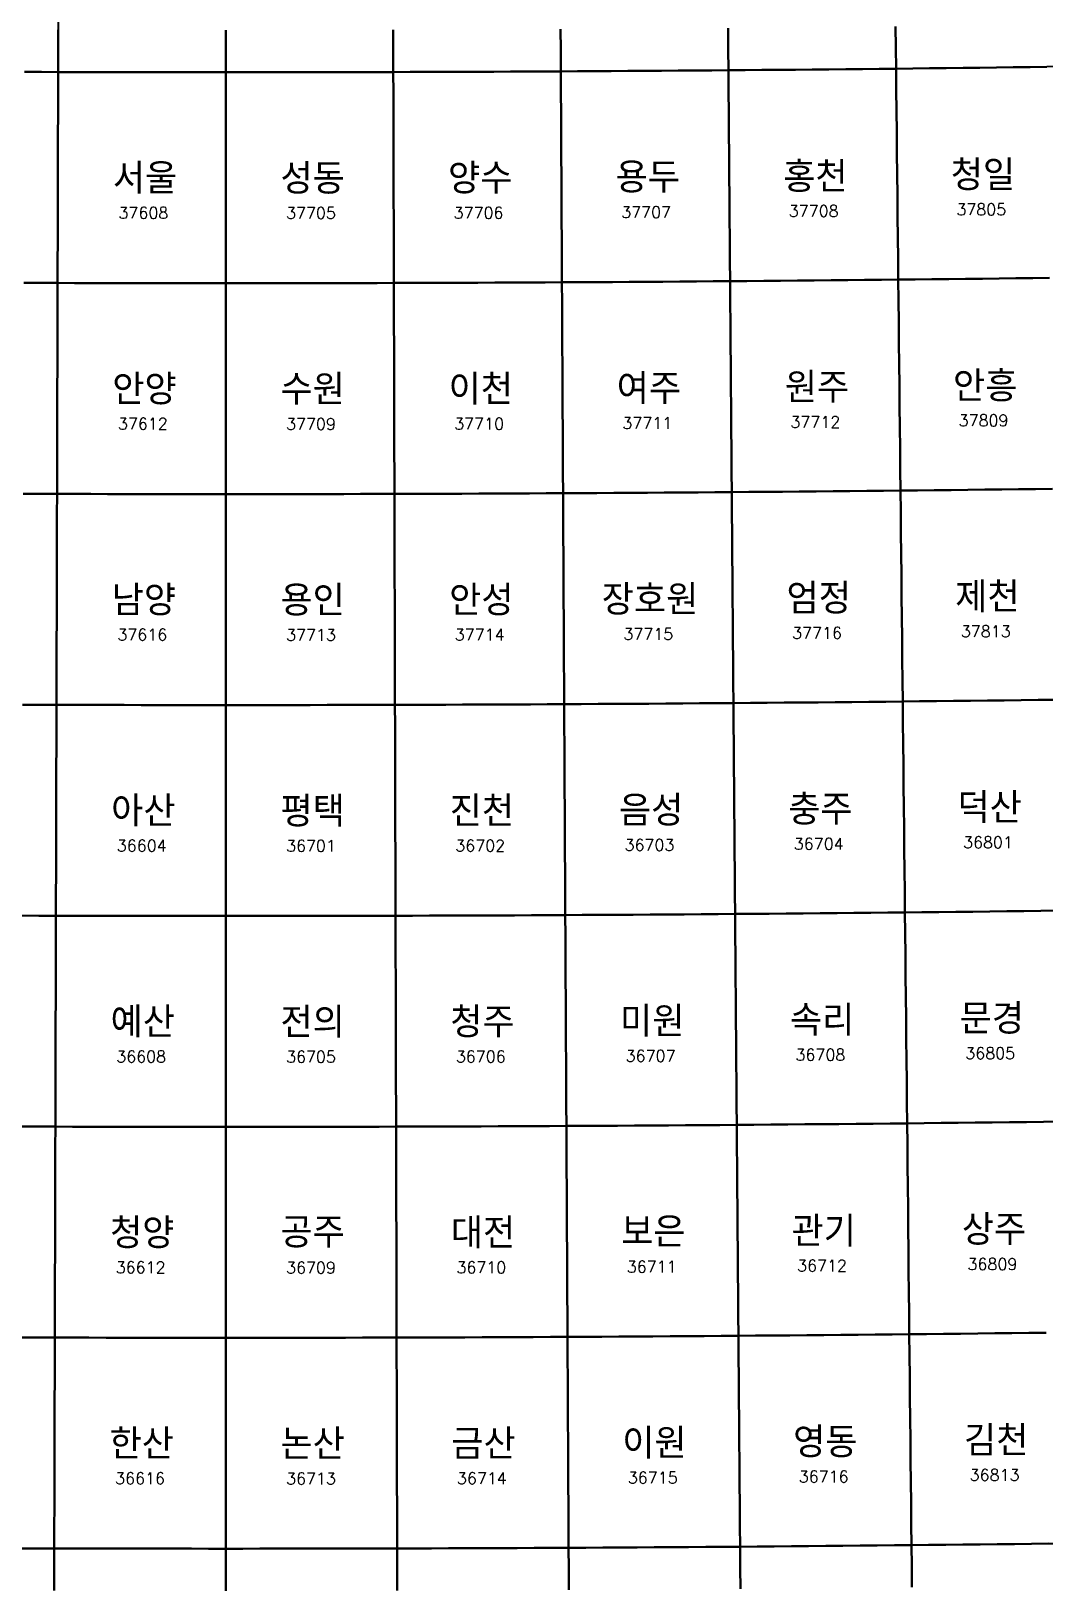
# Model space of a CAD drawing. Extents: x 14422 to 448761, y 61889 to 684321.
# Drawn here: x 174405 to 307583, y 373663 to 577676 of the extents above; entities that cross this region are included whole.
import ezdxf
from ezdxf.enums import TextEntityAlignment as Align

# ---------------------------------------------------------------- set-up
doc = ezdxf.new("R2010")
doc.units = 0
doc.header["$MEASUREMENT"] = 0
for name, color, linetype in [('G50', 7, 'CONTINUOUS'), ('N50000', 7, 'CONTINUOUS'), ('T50000', 250, 'CONTINUOUS')]:
    doc.layers.add(name, color=color, linetype=linetype)
doc.styles.add('GHS', font='romans.shx', dxfattribs={"bigfont": 'GHS.SHX'})

msp = doc.modelspace()

# ---------------------------------------------------------------- linework, layer by layer
at = {"layer": 'G50', "linetype": 'Continuous'}
for points in [[(173650.23, 600042.47), (175846.05, 600035.69), (178041.87, 600029.49), (178034.42, 597254.58), (178026.97, 594479.68), (178019.52, 591704.79), (178012.08, 588929.91), (178004.65, 586155.05), (177997.22, 583380.2), (177989.79, 580605.35), (177982.37, 577830.52), (177974.95, 575055.71), (177967.53, 572280.9), (175764.28, 572287.08), (173561.03, 572293.85)], [(200000, 577801.08), (200000, 575026.27), (200000, 572251.47), (197796.76, 572251.77), (195593.51, 572252.65), (193390.26, 572254.12), (191187.02, 572256.18), (188983.77, 572258.83), (186780.53, 572262.07), (184577.28, 572265.89), (182374.03, 572270.31), (180170.78, 572275.31), (177967.53, 572280.9), (177974.95, 575055.71), (177982.37, 577830.52)], [(222017.63, 577830.52), (222025.05, 575055.71), (222032.47, 572280.9), (219829.22, 572275.31), (217625.97, 572270.31), (215422.72, 572265.89), (213219.47, 572262.07), (211016.23, 572258.83), (208812.98, 572256.18), (206609.74, 572254.12), (204406.49, 572252.65), (202203.24, 572251.77), (200000, 572251.47), (200000, 575026.27), (200000, 577801.08)], [(244035.37, 577918.85), (244050.21, 575144.01), (244065.04, 572369.18), (241861.77, 572357.71), (239658.51, 572346.82), (237455.25, 572336.52), (235251.99, 572326.81), (233048.73, 572317.68), (230845.48, 572309.15), (228642.22, 572301.2), (226438.97, 572293.85), (224235.72, 572287.08), (222032.47, 572280.9), (222025.05, 575055.71), (222017.63, 577830.52)], [(266053.32, 578066.06), (266075.58, 575291.19), (266097.82, 572516.33), (263894.53, 572498.97), (261691.24, 572482.19), (259487.96, 572466.01), (257284.68, 572450.41), (255081.4, 572435.4), (252878.12, 572420.98), (250674.85, 572407.15), (248471.58, 572393.9), (246268.31, 572381.25), (244065.04, 572369.18), (244050.21, 575144.01), (244035.37, 577918.85)], [(288071.59, 578272.17), (288101.26, 575497.25), (288130.93, 572722.35), (285927.6, 572699.1), (283724.28, 572676.43), (281520.96, 572654.36), (279317.64, 572632.88), (277114.33, 572611.98), (274911.02, 572591.67), (272707.72, 572571.95), (270504.42, 572552.82), (268301.12, 572534.28), (266097.82, 572516.33), (266075.58, 575291.19), (266053.32, 578066.06)], [(310090.28, 578537.19), (310127.37, 575762.21), (310164.46, 572987.26), (307961.07, 572958.1), (305757.7, 572929.54), (303554.34, 572901.58), (301350.98, 572874.2), (299147.63, 572847.42), (296944.28, 572821.24), (294740.93, 572795.65), (292537.59, 572770.62), (290334.26, 572746.18), (288130.92, 572722.34), (288101.27, 575497.25), (288071.58, 578272.16)], [(308323.33, 545209.12), (306112.56, 545180.64), (303901.8, 545152.75), (301691.04, 545125.43), (299480.3, 545098.72), (297269.55, 545072.59), (295058.81, 545047.04), (292848.07, 545022.06), (290637.34, 544997.7), (288426.62, 544973.91), (288397.13, 547748.69), (288367.62, 550523.5), (288338.08, 553298.31), (288308.55, 556073.16), (288278.99, 558848), (288249.4, 561622.84), (288219.81, 564397.69), (288190.2, 567172.56), (288160.57, 569947.44), (288130.92, 572722.34), (290334.26, 572746.18), (292537.59, 572770.62), (294740.93, 572795.65), (296944.28, 572821.24), (299147.63, 572847.42), (301350.98, 572874.2), (303554.34, 572901.58), (305757.7, 572929.54), (307961.07, 572958.1)], [(308683.52, 517461.27), (306465.39, 517432.84), (304247.28, 517405.03), (302029.16, 517377.78), (299811.07, 517351.13), (297592.96, 517325.04), (295374.88, 517299.55), (293156.78, 517274.65), (290938.7, 517250.34), (288720.62, 517226.63), (288691.3, 520001.31), (288661.95, 522776), (288632.59, 525550.69), (288603.23, 528325.41), (288573.83, 531100.13), (288544.42, 533874.87), (288514.99, 536649.59), (288485.56, 539424.38), (288456.09, 542199.13), (288426.62, 544973.91), (290637.34, 544997.7), (292848.07, 545022.06), (295058.81, 545047.04), (297269.55, 545072.59), (299480.3, 545098.72), (301691.04, 545125.43), (303901.8, 545152.75), (306112.56, 545180.64), (308323.33, 545209.12)], [(173384.15, 516800.13), (175602.14, 516793.39), (177820.13, 516787.24), (177812.8, 514012.68), (177805.48, 511238.13), (177798.16, 508463.6), (177790.85, 505689.07), (177783.54, 502914.56), (177776.24, 500140.06), (177768.94, 497365.57), (177761.64, 494591.09), (177754.35, 491816.63), (177747.06, 489042.17), (175521.76, 489048.31), (173296.46, 489055.03)], [(309041.61, 489714.54), (306816.18, 489686.19), (304590.75, 489658.44), (302365.34, 489631.24), (300139.91, 489604.65), (297914.51, 489578.64), (295689.11, 489553.23), (293463.71, 489528.38), (291238.32, 489504.13), (289012.93, 489480.47), (288983.77, 492255.03), (288954.61, 495029.59), (288925.41, 497804.19), (288896.21, 500578.78), (288866.98, 503353.41), (288837.75, 506128.03), (288808.49, 508902.66), (288779.22, 511677.31), (288749.93, 514451.94), (288720.62, 517226.63), (290938.7, 517250.34), (293156.78, 517274.65), (295374.88, 517299.55), (297592.96, 517325.04), (299811.07, 517351.13), (302029.16, 517377.78), (304247.28, 517405.03), (306465.39, 517432.84), (308683.52, 517461.27)], [(309397.63, 461968.9), (307164.93, 461940.64), (304932.24, 461912.94), (302699.55, 461885.84), (300466.87, 461859.33), (298234.19, 461833.38), (296001.52, 461808.03), (293768.86, 461783.24), (291536.19, 461759.04), (289303.54, 461735.44), (289274.56, 464509.91), (289245.56, 467284.38), (289216.54, 470058.84), (289187.5, 472833.31), (289158.44, 475607.81), (289129.37, 478382.31), (289100.29, 481156.84), (289071.19, 483931.38), (289042.06, 486705.91), (289012.93, 489480.47), (291238.32, 489504.13), (293463.71, 489528.38), (295689.11, 489553.23), (297914.51, 489578.64), (300139.91, 489604.65), (302365.34, 489631.24), (304590.75, 489658.44), (306816.18, 489686.19), (309041.61, 489714.54)], [(173296.46, 489055.03), (175521.76, 489048.31), (177747.06, 489042.17), (177739.78, 486267.73), (177732.5, 483493.3), (177725.23, 480718.88), (177717.95, 477944.47), (177710.69, 475170.08), (177703.43, 472395.69), (177696.17, 469621.32), (177688.91, 466846.96), (177681.67, 464072.61), (177674.42, 461298.27), (175441.86, 461304.39), (173209.29, 461311.1)], [(173209.29, 461311.1), (175441.86, 461304.39), (177674.42, 461298.27), (177667.18, 458523.95), (177659.94, 455749.63), (177652.71, 452975.33), (177645.48, 450201.04), (177638.26, 447426.76), (177631.04, 444652.49), (177623.82, 441878.24), (177616.61, 439103.99), (177609.41, 436329.76), (177602.2, 433555.54), (175362.42, 433561.64), (173122.63, 433568.33)], [(309751.57, 434224.42), (307511.64, 434196.22), (305271.73, 434168.58), (303031.81, 434141.57), (300791.9, 434115.12), (298552, 434089.24), (296312.1, 434063.94), (294072.2, 434039.24), (291832.32, 434015.11), (289592.45, 433991.56), (289563.63, 436765.91), (289534.8, 439540.25), (289505.95, 442314.59), (289477.08, 445088.97), (289448.21, 447863.38), (289419.3, 450637.75), (289390.39, 453412.16), (289361.45, 456186.59), (289332.5, 458961), (289303.54, 461735.44), (291536.19, 461759.04), (293768.86, 461783.24), (296001.52, 461808.03), (298234.19, 461833.38), (300466.87, 461859.33), (302699.55, 461885.84), (304932.24, 461912.94), (307164.93, 461940.64), (309397.63, 461968.9)], [(173122.63, 433568.33), (175362.42, 433561.64), (177602.2, 433555.54), (177595.01, 430781.33), (177587.81, 428007.13), (177580.62, 425232.95), (177573.44, 422458.77), (177566.26, 419684.61), (177559.08, 416910.46), (177551.91, 414136.32), (177544.74, 411362.19), (177537.57, 408588.07), (177530.42, 405813.97), (175283.45, 405820.06), (173036.49, 405826.72)], [(307856.29, 406452.9), (305609.18, 406425.36), (303362.1, 406398.41), (301115.01, 406372.02), (298867.92, 406346.2), (296620.84, 406321), (294373.76, 406296.36), (292126.7, 406272.29), (289879.63, 406248.81), (289851, 409023.03), (289822.33, 411797.25), (289793.66, 414571.5), (289764.96, 417345.78), (289736.26, 420120.03), (289707.52, 422894.31), (289678.78, 425668.62), (289650.01, 428442.91), (289621.24, 431217.22), (289592.45, 433991.56), (291832.32, 434015.11), (294072.2, 434039.24), (296312.1, 434063.94), (298552, 434089.24), (300791.9, 434115.12), (303031.81, 434141.57), (305271.73, 434168.58), (307511.64, 434196.22), (309751.57, 434224.42)], [(308198.89, 378710.7), (305944.65, 378683.23), (303690.42, 378656.35), (301436.19, 378630.03), (299181.96, 378604.3), (296927.74, 378579.14), (294673.53, 378554.57), (292419.31, 378530.6), (290165.11, 378507.16), (290136.65, 381281.28), (290108.16, 384055.41), (290079.66, 386829.53), (290051.13, 389603.69), (290022.59, 392377.84), (289994.04, 395152), (289965.46, 397926.19), (289936.87, 400700.38), (289908.27, 403474.59), (289879.63, 406248.81), (292126.7, 406272.29), (294373.76, 406296.36), (296620.84, 406321), (298867.92, 406346.2), (301115.01, 406372.02), (303362.1, 406398.41), (305609.18, 406425.36), (307856.29, 406452.9)], [(173036.49, 405826.72), (175283.45, 405820.06), (177530.42, 405813.97), (177523.26, 403039.87), (177516.11, 400265.79), (177508.96, 397491.72), (177501.82, 394717.66), (177494.68, 391943.62), (177487.55, 389169.58), (177480.42, 386395.56), (177473.29, 383621.55), (177466.17, 380847.55), (177459.06, 378073.56), (175204.96, 378079.63), (172950.86, 378086.28)], [(154889.54, 372612.28), (154903.75, 375386.27), (154917.98, 378160.27), (157172.1, 378149), (159426.21, 378138.31), (161680.32, 378128.19), (163934.43, 378118.65), (166188.54, 378109.69), (168442.65, 378101.31), (170696.75, 378093.5), (172950.86, 378086.28), (175204.96, 378079.63), (177459.06, 378073.56), (177451.94, 375299.58), (177444.84, 372525.61)], [(177444.84, 372525.61), (177451.94, 375299.58), (177459.06, 378073.56), (179713.15, 378068.06), (181967.25, 378063.15), (184221.35, 378058.81), (186475.44, 378055.06), (188729.54, 378051.88), (190983.63, 378049.28), (193237.72, 378047.25), (195491.82, 378045.81), (197745.91, 378044.94), (200000, 378044.65), (200000, 375270.68), (200000, 372496.72)], [(200000, 372496.72), (200000, 375270.68), (200000, 378044.65), (202254.09, 378044.94), (204508.18, 378045.81), (206762.28, 378047.25), (209016.37, 378049.28), (211270.46, 378051.88), (213524.56, 378055.06), (215778.65, 378058.81), (218032.75, 378063.15), (220286.85, 378068.06), (222540.94, 378073.56), (222548.06, 375299.58), (222555.16, 372525.61)], [(222555.16, 372525.61), (222548.06, 375299.58), (222540.94, 378073.56), (224795.04, 378079.63), (227049.14, 378086.28), (229303.25, 378093.5), (231557.35, 378101.31), (233811.46, 378109.69), (236065.57, 378118.65), (238319.68, 378128.19), (240573.79, 378138.31), (242827.9, 378149), (245082.02, 378160.27), (245096.25, 375386.27), (245110.46, 372612.28)], [(245110.46, 372612.28), (245096.25, 375386.27), (245082.02, 378160.27), (247336.14, 378172.13), (249590.27, 378184.56), (251844.39, 378197.56), (254098.52, 378211.15), (256352.65, 378225.31), (258606.79, 378240.06), (260860.93, 378255.38), (263115.07, 378271.28), (265369.22, 378287.75), (267623.37, 378304.81), (267644.71, 375530.77), (267666.03, 372756.73)], [(267666.03, 372756.73), (267644.71, 375530.77), (267623.37, 378304.81), (269877.52, 378322.44), (272131.68, 378340.66), (274385.84, 378359.45), (276640.01, 378378.81), (278894.18, 378398.76), (281148.36, 378419.29), (283402.54, 378440.39), (285656.73, 378462.07), (287910.92, 378484.33), (290165.12, 378507.17), (290193.57, 375733.07), (290222, 372958.98)], [(290222.01, 372958.97), (290193.57, 375733.06), (290165.11, 378507.16), (292419.31, 378530.6), (294673.53, 378554.57), (296927.74, 378579.14), (299181.96, 378604.3), (301436.19, 378630.03), (303690.42, 378656.35), (305944.65, 378683.23), (308198.89, 378710.7), (310453.14, 378738.74), (312707.39, 378767.37), (312742.97, 375993.21), (312778.52, 373219.01)]]:
    msp.add_lwpolyline(points, dxfattribs=at)
at = {"layer": 'G50', "color": 5, "linetype": 'Continuous'}
for points in [[(173561.03, 572293.85), (175764.28, 572287.08), (177967.53, 572280.9), (177960.12, 569506.1), (177952.72, 566731.32), (177945.32, 563956.55), (177937.92, 561181.79), (177930.52, 558407.04), (177923.14, 555632.31), (177915.75, 552857.58), (177908.37, 550082.87), (177900.99, 547308.17), (177893.62, 544533.48), (175682.98, 544539.65), (173472.34, 544546.4)], [(173472.34, 544546.4), (175682.98, 544539.65), (177893.62, 544533.48), (177886.25, 541758.81), (177878.89, 538984.14), (177871.53, 536209.49), (177864.17, 533434.85), (177856.82, 530660.22), (177849.48, 527885.6), (177842.13, 525110.99), (177834.79, 522336.4), (177827.46, 519561.81), (177820.13, 516787.24), (175602.14, 516793.39), (173384.15, 516800.13)]]:
    msp.add_lwpolyline(points, dxfattribs=at)
for points in [[(177967.53, 572280.9), (180170.78, 572275.31), (182374.03, 572270.31), (184577.28, 572265.89), (186780.53, 572262.07), (188983.77, 572258.83), (191187.02, 572256.18), (193390.26, 572254.12), (195593.51, 572252.65), (197796.76, 572251.77), (200000, 572251.47), (200000, 569476.68), (200000, 566701.91), (200000, 563927.14), (200000, 561152.39), (200000, 558377.65), (200000, 555602.92), (200000, 552828.2), (200000, 550053.5), (200000, 547278.81), (200000, 544504.12), (197789.36, 544504.42), (195578.73, 544505.3), (193368.09, 544506.77), (191157.45, 544508.82), (188946.82, 544511.46), (186736.18, 544514.69), (184525.54, 544518.51), (182314.9, 544522.91), (180104.26, 544527.9), (177893.62, 544533.48), (177900.99, 547308.17), (177908.37, 550082.87), (177915.75, 552857.58), (177923.14, 555632.31), (177930.52, 558407.04), (177937.92, 561181.79), (177945.32, 563956.55), (177952.72, 566731.32), (177960.12, 569506.1)], [(200000, 572251.47), (202203.24, 572251.77), (204406.49, 572252.65), (206609.74, 572254.12), (208812.98, 572256.18), (211016.23, 572258.83), (213219.47, 572262.07), (215422.72, 572265.89), (217625.97, 572270.31), (219829.22, 572275.31), (222032.47, 572280.9), (222039.88, 569506.1), (222047.28, 566731.32), (222054.68, 563956.55), (222062.08, 561181.79), (222069.48, 558407.04), (222076.86, 555632.31), (222084.25, 552857.58), (222091.63, 550082.87), (222099.01, 547308.17), (222106.38, 544533.48), (219895.74, 544527.9), (217685.1, 544522.91), (215474.46, 544518.51), (213263.82, 544514.69), (211053.18, 544511.46), (208842.55, 544508.82), (206631.91, 544506.77), (204421.27, 544505.3), (202210.64, 544504.42), (200000, 544504.12), (200000, 547278.81), (200000, 550053.5), (200000, 552828.2), (200000, 555602.92), (200000, 558377.65), (200000, 561152.39), (200000, 563927.14), (200000, 566701.91), (200000, 569476.68)], [(177893.62, 544533.48), (180104.26, 544527.9), (182314.9, 544522.91), (184525.54, 544518.51), (186736.18, 544514.69), (188946.82, 544511.46), (191157.45, 544508.82), (193368.09, 544506.77), (195578.73, 544505.3), (197789.36, 544504.42), (200000, 544504.12), (200000, 541729.45), (200000, 538954.8), (200000, 536180.15), (200000, 533405.51), (200000, 530630.89), (200000, 527856.28), (200000, 525081.68), (200000, 522307.09), (200000, 519532.52), (200000, 516757.95), (197782.01, 516758.25), (195564.03, 516759.12), (193346.04, 516760.59), (191128.06, 516762.64), (188910.07, 516765.27), (186692.09, 516768.5), (184474.1, 516772.3), (182256.11, 516776.7), (180038.12, 516781.68), (177820.13, 516787.24), (177827.46, 519561.81), (177834.79, 522336.4), (177842.13, 525110.99), (177849.48, 527885.6), (177856.82, 530660.22), (177864.17, 533434.85), (177871.53, 536209.49), (177878.89, 538984.14), (177886.25, 541758.81)], [(200000, 544504.12), (202210.64, 544504.42), (204421.27, 544505.3), (206631.91, 544506.77), (208842.55, 544508.82), (211053.18, 544511.46), (213263.82, 544514.69), (215474.46, 544518.51), (217685.1, 544522.91), (219895.74, 544527.9), (222106.38, 544533.48), (222113.75, 541758.81), (222121.11, 538984.14), (222128.47, 536209.49), (222135.83, 533434.85), (222143.18, 530660.22), (222150.52, 527885.6), (222157.87, 525110.99), (222165.21, 522336.4), (222172.54, 519561.81), (222179.87, 516787.24), (219961.88, 516781.68), (217743.89, 516776.7), (215525.9, 516772.3), (213307.91, 516768.5), (211089.93, 516765.27), (208871.94, 516762.64), (206653.96, 516760.59), (204435.97, 516759.12), (202217.99, 516758.25), (200000, 516757.95), (200000, 519532.52), (200000, 522307.09), (200000, 525081.68), (200000, 527856.28), (200000, 530630.89), (200000, 533405.51), (200000, 536180.15), (200000, 538954.8), (200000, 541729.45)]]:
    msp.add_lwpolyline(points, close=True, dxfattribs=at)
at = {"layer": 'G50', "linetype": 'Continuous'}
for points in [[(222032.47, 572280.9), (224235.72, 572287.08), (226438.97, 572293.85), (228642.22, 572301.2), (230845.48, 572309.15), (233048.73, 572317.68), (235251.99, 572326.81), (237455.25, 572336.52), (239658.51, 572346.82), (241861.77, 572357.71), (244065.04, 572369.18), (244079.86, 569594.37), (244094.67, 566819.57), (244109.48, 564044.78), (244124.27, 561270), (244139.06, 558495.23), (244153.84, 555720.47), (244168.61, 552945.73), (244183.37, 550170.99), (244198.12, 547396.27), (244212.87, 544621.56), (242002.21, 544610.11), (239791.56, 544599.25), (237580.9, 544588.97), (235370.25, 544579.29), (233159.6, 544570.18), (230948.96, 544561.67), (228738.31, 544553.74), (226527.66, 544546.4), (224317.02, 544539.65), (222106.38, 544533.48), (222099.01, 547308.17), (222091.63, 550082.87), (222084.25, 552857.58), (222076.86, 555632.31), (222069.48, 558407.04), (222062.08, 561181.79), (222054.68, 563956.55), (222047.28, 566731.32), (222039.88, 569506.1)], [(244065.04, 572369.18), (246268.31, 572381.25), (248471.58, 572393.9), (250674.85, 572407.15), (252878.12, 572420.98), (255081.4, 572435.4), (257284.68, 572450.41), (259487.96, 572466.01), (261691.24, 572482.19), (263894.53, 572498.97), (266097.82, 572516.33), (266120.06, 569741.48), (266142.28, 566966.65), (266164.48, 564191.82), (266186.68, 561417.01), (266208.86, 558642.21), (266231.03, 555867.42), (266253.18, 553092.64), (266275.33, 550317.87), (266297.46, 547543.12), (266319.58, 544768.37), (264108.89, 544751.05), (261898.21, 544734.31), (259687.54, 544718.16), (257476.86, 544702.6), (255266.19, 544687.63), (253055.52, 544673.24), (250844.85, 544659.44), (248634.19, 544646.23), (246423.53, 544633.6), (244212.87, 544621.56), (244198.12, 547396.27), (244183.37, 550170.99), (244168.61, 552945.73), (244153.84, 555720.47), (244139.06, 558495.23), (244124.27, 561270), (244109.48, 564044.78), (244094.67, 566819.57), (244079.86, 569594.37)], [(266097.82, 572516.33), (268301.12, 572534.28), (270504.42, 572552.82), (272707.72, 572571.95), (274911.02, 572591.67), (277114.33, 572611.98), (279317.64, 572632.88), (281520.96, 572654.36), (283724.28, 572676.43), (285927.6, 572699.1), (288130.93, 572722.35), (288160.57, 569947.45), (288190.2, 567172.57), (288219.81, 564397.7), (288249.41, 561622.84), (288278.98, 558847.99), (288308.54, 556073.15), (288338.09, 553298.32), (288367.61, 550523.51), (288397.12, 547748.7), (288426.62, 544973.91), (286215.9, 544950.71), (284005.18, 544928.1), (281794.46, 544906.08), (279583.76, 544884.65), (277373.05, 544863.8), (275162.35, 544843.54), (272951.65, 544823.87), (270740.96, 544804.78), (268530.27, 544786.28), (266319.58, 544768.37), (266297.46, 547543.12), (266275.33, 550317.87), (266253.18, 553092.64), (266231.03, 555867.42), (266208.86, 558642.21), (266186.68, 561417.01), (266164.48, 564191.82), (266142.28, 566966.65), (266120.06, 569741.48)], [(244212.87, 544621.56), (246423.53, 544633.6), (248634.19, 544646.23), (250844.85, 544659.44), (253055.52, 544673.24), (255266.19, 544687.63), (257476.86, 544702.6), (259687.54, 544718.16), (261898.21, 544734.31), (264108.89, 544751.05), (266319.58, 544768.37), (266341.68, 541993.64), (266363.78, 539218.92), (266385.86, 536444.21), (266407.93, 533669.51), (266429.98, 530894.83), (266452.02, 528120.15), (266474.05, 525345.49), (266496.07, 522570.84), (266518.08, 519796.2), (266540.07, 517021.57), (264322.03, 517004.29), (262104, 516987.59), (259885.97, 516971.48), (257667.95, 516955.96), (255449.93, 516941.02), (253231.91, 516926.66), (251013.89, 516912.9), (248795.88, 516899.72), (246577.86, 516887.12), (244359.85, 516875.11), (244345.19, 519649.71), (244330.53, 522424.31), (244315.85, 525198.93), (244301.16, 527973.55), (244286.47, 530748.19), (244271.76, 533522.84), (244257.05, 536297.51), (244242.33, 539072.18), (244227.61, 541846.87)], [(266319.58, 544768.37), (268530.27, 544786.28), (270740.96, 544804.78), (272951.65, 544823.87), (275162.35, 544843.54), (277373.05, 544863.8), (279583.76, 544884.65), (281794.46, 544906.08), (284005.18, 544928.1), (286215.9, 544950.71), (288426.62, 544973.91), (288456.09, 542199.13), (288485.55, 539424.36), (288515, 536649.6), (288544.42, 533874.86), (288573.83, 531100.12), (288603.22, 528325.4), (288632.6, 525550.69), (288661.96, 522775.99), (288691.3, 520001.3), (288720.62, 517226.62), (286502.55, 517203.48), (284284.48, 517180.92), (282066.41, 517158.95), (279848.35, 517137.57), (277630.29, 517116.77), (275412.24, 517096.56), (273194.19, 517076.93), (270976.15, 517057.89), (268758.1, 517039.44), (266540.07, 517021.57), (266518.08, 519796.2), (266496.07, 522570.84), (266474.05, 525345.49), (266452.02, 528120.15), (266429.98, 530894.83), (266407.93, 533669.51), (266385.86, 536444.21), (266363.78, 539218.92), (266341.68, 541993.64)], [(222106.38, 544533.48), (224317.02, 544539.65), (226527.66, 544546.4), (228738.31, 544553.74), (230948.96, 544561.67), (233159.6, 544570.18), (235370.25, 544579.29), (237580.9, 544588.97), (239791.56, 544599.25), (242002.21, 544610.11), (244212.87, 544621.56), (244227.61, 541846.87), (244242.33, 539072.18), (244257.05, 536297.51), (244271.76, 533522.84), (244286.47, 530748.19), (244301.16, 527973.55), (244315.85, 525198.93), (244330.53, 522424.31), (244345.19, 519649.71), (244359.85, 516875.11), (242141.85, 516863.69), (239923.84, 516852.85), (237705.84, 516842.6), (235487.84, 516832.93), (233269.84, 516823.85), (231051.84, 516815.36), (228833.85, 516807.45), (226615.85, 516800.13), (224397.86, 516793.39), (222179.87, 516787.24), (222172.54, 519561.81), (222165.21, 522336.4), (222157.87, 525110.99), (222150.52, 527885.6), (222143.18, 530660.22), (222135.83, 533434.85), (222128.47, 536209.49), (222121.11, 538984.14), (222113.75, 541758.81)], [(177820.13, 516787.24), (180038.12, 516781.68), (182256.11, 516776.7), (184474.1, 516772.3), (186692.09, 516768.5), (188910.07, 516765.27), (191128.06, 516762.64), (193346.04, 516760.59), (195564.03, 516759.12), (197782.01, 516758.25), (200000, 516757.95), (200000, 513983.4), (200000, 511208.86), (200000, 508434.33), (200000, 505659.81), (200000, 502885.31), (200000, 500110.81), (200000, 497336.33), (200000, 494561.86), (200000, 491787.4), (200000, 489012.96), (197774.71, 489013.25), (195549.42, 489014.12), (193324.12, 489015.59), (191098.83, 489017.63), (188873.54, 489020.26), (186648.24, 489023.47), (184422.95, 489027.27), (182197.66, 489031.65), (179972.36, 489036.62), (177747.06, 489042.17), (177754.35, 491816.63), (177761.64, 494591.09), (177768.94, 497365.57), (177776.24, 500140.06), (177783.54, 502914.56), (177790.85, 505689.07), (177798.16, 508463.6), (177805.48, 511238.13), (177812.8, 514012.68)], [(200000, 516757.95), (202217.99, 516758.25), (204435.97, 516759.12), (206653.96, 516760.59), (208871.94, 516762.64), (211089.93, 516765.27), (213307.91, 516768.5), (215525.9, 516772.3), (217743.89, 516776.7), (219961.88, 516781.68), (222179.87, 516787.24), (222187.2, 514012.68), (222194.52, 511238.13), (222201.84, 508463.6), (222209.15, 505689.07), (222216.46, 502914.56), (222223.76, 500140.06), (222231.06, 497365.57), (222238.36, 494591.09), (222245.65, 491816.63), (222252.94, 489042.17), (220027.64, 489036.62), (217802.34, 489031.65), (215577.05, 489027.27), (213351.76, 489023.47), (211126.46, 489020.26), (208901.17, 489017.63), (206675.88, 489015.59), (204450.58, 489014.12), (202225.29, 489013.25), (200000, 489012.96), (200000, 491787.4), (200000, 494561.86), (200000, 497336.33), (200000, 500110.81), (200000, 502885.31), (200000, 505659.81), (200000, 508434.33), (200000, 511208.86), (200000, 513983.4)], [(222179.87, 516787.24), (224397.86, 516793.39), (226615.85, 516800.13), (228833.85, 516807.45), (231051.84, 516815.36), (233269.84, 516823.85), (235487.84, 516832.93), (237705.84, 516842.6), (239923.84, 516852.85), (242141.85, 516863.69), (244359.85, 516875.11), (244374.51, 514100.53), (244389.15, 511325.96), (244403.79, 508551.4), (244418.41, 505776.86), (244433.03, 503002.32), (244447.64, 500227.8), (244462.24, 497453.29), (244476.83, 494678.79), (244491.42, 491904.3), (244505.99, 489129.83), (242280.68, 489118.43), (240055.37, 489107.62), (237830.06, 489097.39), (235604.75, 489087.75), (233379.44, 489078.69), (231154.14, 489070.22), (228928.84, 489062.33), (226703.54, 489055.03), (224478.24, 489048.31), (222252.94, 489042.17), (222245.65, 491816.63), (222238.36, 494591.09), (222231.06, 497365.57), (222223.76, 500140.06), (222216.46, 502914.56), (222209.15, 505689.07), (222201.84, 508463.6), (222194.52, 511238.13), (222187.2, 514012.68)], [(244359.85, 516875.11), (246577.86, 516887.12), (248795.88, 516899.72), (251013.89, 516912.9), (253231.91, 516926.66), (255449.93, 516941.02), (257667.95, 516955.96), (259885.97, 516971.48), (262104, 516987.59), (264322.03, 517004.29), (266540.07, 517021.57), (266562.05, 514246.95), (266584.01, 511472.35), (266605.97, 508697.75), (266627.91, 505923.17), (266649.83, 503148.6), (266671.75, 500374.04), (266693.65, 497599.49), (266715.54, 494824.96), (266737.42, 492050.43), (266759.28, 489275.92), (264533.94, 489258.68), (262308.6, 489242.03), (260083.27, 489225.96), (257857.93, 489210.47), (255632.6, 489195.57), (253407.27, 489181.25), (251181.95, 489167.52), (248956.63, 489154.37), (246731.31, 489141.81), (244505.99, 489129.83), (244491.42, 491904.3), (244476.83, 494678.79), (244462.24, 497453.29), (244447.64, 500227.8), (244433.03, 503002.32), (244418.41, 505776.86), (244403.79, 508551.4), (244389.15, 511325.96), (244374.51, 514100.53)], [(266540.07, 517021.57), (268758.1, 517039.44), (270976.15, 517057.89), (273194.19, 517076.93), (275412.24, 517096.56), (277630.29, 517116.77), (279848.35, 517137.57), (282066.41, 517158.95), (284284.48, 517180.92), (286502.55, 517203.48), (288720.62, 517226.62), (288749.93, 514451.95), (288779.22, 511677.3), (288808.49, 508902.65), (288837.75, 506128.02), (288866.99, 503353.4), (288896.21, 500578.79), (288925.42, 497804.19), (288954.6, 495029.6), (288983.78, 492255.03), (289012.93, 489480.46), (286787.55, 489457.38), (284562.17, 489434.88), (282336.79, 489412.96), (280111.42, 489391.63), (277886.06, 489370.89), (275660.69, 489350.72), (273435.34, 489331.15), (271209.98, 489312.15), (268984.63, 489293.74), (266759.28, 489275.92), (266737.42, 492050.43), (266715.54, 494824.96), (266693.65, 497599.49), (266671.75, 500374.04), (266649.83, 503148.6), (266627.91, 505923.17), (266605.97, 508697.75), (266584.01, 511472.35), (266562.05, 514246.95)], [(177747.06, 489042.17), (179972.36, 489036.62), (182197.66, 489031.65), (184422.95, 489027.27), (186648.24, 489023.47), (188873.54, 489020.26), (191098.83, 489017.63), (193324.12, 489015.59), (195549.42, 489014.12), (197774.71, 489013.25), (200000, 489012.96), (200000, 486238.52), (200000, 483464.1), (200000, 480689.69), (200000, 477915.29), (200000, 475140.9), (200000, 472366.52), (200000, 469592.16), (200000, 466817.8), (200000, 464043.46), (200000, 461269.13), (197767.44, 461269.42), (195534.89, 461270.3), (193302.33, 461271.75), (191069.77, 461273.79), (188837.22, 461276.42), (186604.66, 461279.62), (184372.1, 461283.41), (182139.54, 461287.78), (179906.98, 461292.74), (177674.42, 461298.27), (177681.67, 464072.61), (177688.91, 466846.96), (177696.17, 469621.32), (177703.43, 472395.69), (177710.69, 475170.08), (177717.95, 477944.47), (177725.23, 480718.88), (177732.5, 483493.3), (177739.78, 486267.73)], [(200000, 489012.96), (202225.29, 489013.25), (204450.58, 489014.12), (206675.88, 489015.59), (208901.17, 489017.63), (211126.46, 489020.26), (213351.76, 489023.47), (215577.05, 489027.27), (217802.34, 489031.65), (220027.64, 489036.62), (222252.94, 489042.17), (222260.22, 486267.73), (222267.5, 483493.3), (222274.77, 480718.88), (222282.05, 477944.47), (222289.31, 475170.08), (222296.57, 472395.69), (222303.83, 469621.32), (222311.09, 466846.96), (222318.33, 464072.61), (222325.58, 461298.27), (220093.02, 461292.74), (217860.46, 461287.78), (215627.9, 461283.41), (213395.34, 461279.62), (211162.78, 461276.42), (208930.23, 461273.79), (206697.67, 461271.75), (204465.11, 461270.3), (202232.56, 461269.42), (200000, 461269.13), (200000, 464043.46), (200000, 466817.8), (200000, 469592.16), (200000, 472366.52), (200000, 475140.9), (200000, 477915.29), (200000, 480689.69), (200000, 483464.1), (200000, 486238.52)], [(222252.94, 489042.17), (224478.24, 489048.31), (226703.54, 489055.03), (228928.84, 489062.33), (231154.14, 489070.22), (233379.44, 489078.69), (235604.75, 489087.75), (237830.06, 489097.39), (240055.37, 489107.62), (242280.68, 489118.43), (244505.99, 489129.83), (244520.56, 486355.36), (244535.12, 483580.91), (244549.67, 480806.47), (244564.21, 478032.04), (244578.74, 475257.62), (244593.27, 472483.21), (244607.78, 469708.82), (244622.29, 466934.43), (244636.79, 464160.06), (244651.28, 461385.7), (242418.7, 461374.34), (240186.13, 461363.55), (237953.55, 461353.35), (235720.98, 461343.74), (233488.41, 461334.7), (231255.84, 461326.25), (229023.27, 461318.38), (226790.71, 461311.1), (224558.14, 461304.39), (222325.58, 461298.27), (222318.33, 464072.61), (222311.09, 466846.96), (222303.83, 469621.32), (222296.57, 472395.69), (222289.31, 475170.08), (222282.05, 477944.47), (222274.77, 480718.88), (222267.5, 483493.3), (222260.22, 486267.73)], [(244505.99, 489129.83), (246731.31, 489141.81), (248956.63, 489154.37), (251181.95, 489167.52), (253407.27, 489181.25), (255632.6, 489195.57), (257857.93, 489210.47), (260083.27, 489225.96), (262308.6, 489242.03), (264533.94, 489258.68), (266759.28, 489275.92), (266781.14, 486501.42), (266802.98, 483726.93), (266824.8, 480952.45), (266846.61, 478177.98), (266868.42, 475403.53), (266890.2, 472629.08), (266911.98, 469854.65), (266933.74, 467080.23), (266955.49, 464305.82), (266977.23, 461531.42), (264744.62, 461514.23), (262512.01, 461497.62), (260279.41, 461481.59), (258046.81, 461466.14), (255814.22, 461451.28), (253581.62, 461437), (251349.03, 461423.3), (249116.45, 461410.18), (246883.86, 461397.65), (244651.28, 461385.7), (244636.79, 464160.06), (244622.29, 466934.43), (244607.78, 469708.82), (244593.27, 472483.21), (244578.74, 475257.62), (244564.21, 478032.04), (244549.67, 480806.47), (244535.12, 483580.91), (244520.56, 486355.36)], [(266759.28, 489275.92), (268984.63, 489293.74), (271209.98, 489312.15), (273435.34, 489331.15), (275660.69, 489350.72), (277886.06, 489370.89), (280111.42, 489391.63), (282336.79, 489412.96), (284562.17, 489434.88), (286787.55, 489457.38), (289012.93, 489480.46), (289042.07, 486705.91), (289071.19, 483931.37), (289100.29, 481156.84), (289129.38, 478382.32), (289158.45, 475607.81), (289187.5, 472833.32), (289216.53, 470058.83), (289245.55, 467284.36), (289274.55, 464509.9), (289303.54, 461735.44), (287070.89, 461712.42), (284838.24, 461689.98), (282605.6, 461668.12), (280372.96, 461646.84), (278140.33, 461626.15), (275907.7, 461606.04), (273675.08, 461586.51), (271442.46, 461567.56), (269209.84, 461549.2), (266977.23, 461531.42), (266955.49, 464305.82), (266933.74, 467080.23), (266911.98, 469854.65), (266890.2, 472629.08), (266868.42, 475403.53), (266846.61, 478177.98), (266824.8, 480952.45), (266802.98, 483726.93), (266781.14, 486501.42)], [(177674.42, 461298.27), (179906.98, 461292.74), (182139.54, 461287.78), (184372.1, 461283.41), (186604.66, 461279.62), (188837.22, 461276.42), (191069.77, 461273.79), (193302.33, 461271.75), (195534.89, 461270.3), (197767.44, 461269.42), (200000, 461269.13), (200000, 458494.81), (200000, 455720.51), (200000, 452946.21), (200000, 450171.93), (200000, 447397.66), (200000, 444623.4), (200000, 441849.15), (200000, 439074.91), (200000, 436300.69), (200000, 433526.47), (197760.22, 433526.76), (195520.44, 433527.64), (193280.67, 433529.09), (191040.89, 433531.12), (188801.11, 433533.74), (186561.33, 433536.94), (184321.55, 433540.72), (182081.77, 433545.08), (179841.99, 433550.02), (177602.2, 433555.54), (177609.41, 436329.76), (177616.61, 439103.99), (177623.82, 441878.24), (177631.04, 444652.49), (177638.26, 447426.76), (177645.48, 450201.04), (177652.71, 452975.33), (177659.94, 455749.63), (177667.18, 458523.95)], [(200000, 461269.13), (202232.56, 461269.42), (204465.11, 461270.3), (206697.67, 461271.75), (208930.23, 461273.79), (211162.78, 461276.42), (213395.34, 461279.62), (215627.9, 461283.41), (217860.46, 461287.78), (220093.02, 461292.74), (222325.58, 461298.27), (222332.82, 458523.95), (222340.06, 455749.63), (222347.29, 452975.33), (222354.52, 450201.04), (222361.74, 447426.76), (222368.96, 444652.49), (222376.18, 441878.24), (222383.39, 439103.99), (222390.59, 436329.76), (222397.8, 433555.54), (220158.01, 433550.02), (217918.23, 433545.08), (215678.45, 433540.72), (213438.67, 433536.94), (211198.89, 433533.74), (208959.11, 433531.12), (206719.33, 433529.09), (204479.56, 433527.64), (202239.78, 433526.76), (200000, 433526.47), (200000, 436300.69), (200000, 439074.91), (200000, 441849.15), (200000, 444623.4), (200000, 447397.66), (200000, 450171.93), (200000, 452946.21), (200000, 455720.51), (200000, 458494.81)], [(222325.58, 461298.27), (224558.14, 461304.39), (226790.71, 461311.1), (229023.27, 461318.38), (231255.84, 461326.25), (233488.41, 461334.7), (235720.98, 461343.74), (237953.55, 461353.35), (240186.13, 461363.55), (242418.7, 461374.34), (244651.28, 461385.7), (244665.76, 458611.35), (244680.24, 455837.02), (244694.7, 453062.69), (244709.16, 450288.38), (244723.61, 447514.08), (244738.05, 444739.78), (244752.48, 441965.51), (244766.9, 439191.24), (244781.31, 436416.98), (244795.72, 433642.74), (242555.92, 433631.4), (240316.12, 433620.65), (238076.32, 433610.47), (235836.53, 433600.88), (233596.73, 433591.87), (231356.94, 433583.44), (229117.15, 433575.59), (226877.37, 433568.33), (224637.58, 433561.64), (222397.8, 433555.54), (222390.59, 436329.76), (222383.39, 439103.99), (222376.18, 441878.24), (222368.96, 444652.49), (222361.74, 447426.76), (222354.52, 450201.04), (222347.29, 452975.33), (222340.06, 455749.63), (222332.82, 458523.95)], [(244651.28, 461385.7), (246883.86, 461397.65), (249116.45, 461410.18), (251349.03, 461423.3), (253581.62, 461437), (255814.22, 461451.28), (258046.81, 461466.14), (260279.41, 461481.59), (262512.01, 461497.62), (264744.62, 461514.23), (266977.23, 461531.42), (266998.95, 458757.04), (267020.66, 455982.66), (267042.36, 453208.3), (267064.05, 450433.95), (267085.72, 447659.61), (267107.38, 444885.28), (267129.03, 442110.96), (267150.66, 439336.65), (267172.28, 436562.36), (267193.89, 433788.07), (264954.06, 433770.92), (262714.23, 433754.36), (260474.41, 433738.37), (258234.58, 433722.96), (255994.77, 433708.14), (253754.95, 433693.9), (251515.14, 433680.23), (249275.33, 433667.15), (247035.52, 433654.66), (244795.72, 433642.74), (244781.31, 436416.98), (244766.9, 439191.24), (244752.48, 441965.51), (244738.05, 444739.78), (244723.61, 447514.08), (244709.16, 450288.38), (244694.7, 453062.69), (244680.24, 455837.02), (244665.76, 458611.35)], [(266977.23, 461531.42), (269209.84, 461549.2), (271442.46, 461567.56), (273675.08, 461586.51), (275907.7, 461606.04), (278140.33, 461626.15), (280372.96, 461646.84), (282605.6, 461668.12), (284838.24, 461689.98), (287070.89, 461712.42), (289303.54, 461735.44), (289332.51, 458961), (289361.46, 456186.58), (289390.39, 453412.16), (289419.31, 450637.75), (289448.2, 447863.36), (289477.09, 445088.98), (289505.95, 442314.6), (289534.8, 439540.24), (289563.63, 436765.9), (289592.44, 433991.56), (287352.57, 433968.59), (285112.7, 433946.21), (282872.83, 433924.41), (280632.97, 433903.19), (278393.11, 433882.55), (276153.26, 433862.49), (273913.41, 433843.01), (271673.57, 433824.12), (269433.73, 433805.81), (267193.89, 433788.07), (267172.28, 436562.36), (267150.66, 439336.65), (267129.03, 442110.96), (267107.38, 444885.28), (267085.72, 447659.61), (267064.05, 450433.95), (267042.36, 453208.3), (267020.66, 455982.66), (266998.95, 458757.04)], [(177602.2, 433555.54), (179841.99, 433550.02), (182081.77, 433545.08), (184321.55, 433540.72), (186561.33, 433536.94), (188801.11, 433533.74), (191040.89, 433531.12), (193280.67, 433529.09), (195520.44, 433527.64), (197760.22, 433526.76), (200000, 433526.47), (200000, 430752.27), (200000, 427978.08), (200000, 425203.9), (200000, 422429.74), (200000, 419655.58), (200000, 416881.44), (200000, 414107.31), (200000, 411333.19), (200000, 408559.08), (200000, 405784.98), (197753.04, 405785.27), (195506.09, 405786.14), (193259.13, 405787.59), (191012.17, 405789.62), (188765.22, 405792.23), (186518.26, 405795.42), (184271.3, 405799.18), (182024.34, 405803.53), (179777.38, 405808.46), (177530.42, 405813.97), (177537.57, 408588.07), (177544.74, 411362.19), (177551.91, 414136.32), (177559.08, 416910.46), (177566.26, 419684.61), (177573.44, 422458.77), (177580.62, 425232.95), (177587.81, 428007.13), (177595.01, 430781.33)], [(200000, 433526.47), (202239.78, 433526.76), (204479.56, 433527.64), (206719.33, 433529.09), (208959.11, 433531.12), (211198.89, 433533.74), (213438.67, 433536.94), (215678.45, 433540.72), (217918.23, 433545.08), (220158.01, 433550.02), (222397.8, 433555.54), (222404.99, 430781.33), (222412.19, 428007.13), (222419.38, 425232.95), (222426.56, 422458.77), (222433.74, 419684.61), (222440.92, 416910.46), (222448.09, 414136.32), (222455.26, 411362.19), (222462.43, 408588.07), (222469.58, 405813.97), (220222.62, 405808.46), (217975.66, 405803.53), (215728.7, 405799.18), (213481.74, 405795.42), (211234.78, 405792.23), (208987.83, 405789.62), (206740.87, 405787.59), (204493.91, 405786.14), (202246.96, 405785.27), (200000, 405784.98), (200000, 408559.08), (200000, 411333.19), (200000, 414107.31), (200000, 416881.44), (200000, 419655.58), (200000, 422429.74), (200000, 425203.9), (200000, 427978.08), (200000, 430752.27)], [(244795.72, 433642.74), (247035.52, 433654.66), (249275.33, 433667.15), (251515.14, 433680.23), (253754.95, 433693.9), (255994.77, 433708.14), (258234.58, 433722.96), (260474.41, 433738.37), (262714.23, 433754.36), (264954.06, 433770.92), (267193.89, 433788.07), (267215.49, 431013.8), (267237.07, 428239.54), (267258.64, 425465.29), (267280.2, 422691.06), (267301.74, 419916.83), (267323.27, 417142.62), (267344.79, 414368.41), (267366.3, 411594.22), (267387.79, 408820.04), (267409.27, 406045.87), (265162.26, 406028.77), (262915.25, 406012.24), (260668.25, 405996.3), (258421.24, 405980.94), (256174.25, 405966.15), (253927.25, 405951.95), (251680.26, 405938.32), (249433.27, 405925.28), (247186.28, 405912.81), (244939.3, 405900.93), (244924.98, 408675.06), (244910.65, 411449.2), (244896.31, 414223.35), (244881.97, 416997.51), (244867.62, 419771.69), (244853.25, 422545.88), (244838.88, 425320.07), (244824.5, 428094.28), (244810.11, 430868.51)], [(267193.89, 433788.07), (269433.73, 433805.81), (271673.57, 433824.12), (273913.41, 433843.01), (276153.26, 433862.49), (278393.11, 433882.55), (280632.97, 433903.19), (282872.83, 433924.41), (285112.7, 433946.21), (287352.57, 433968.59), (289592.44, 433991.56), (289621.24, 431217.23), (289650.02, 428442.92), (289678.78, 425668.61), (289707.53, 422894.32), (289736.25, 420120.04), (289764.97, 417345.77), (289793.66, 414571.51), (289822.34, 411797.26), (289850.99, 409023.03), (289879.64, 406248.8), (287632.58, 406225.9), (285385.53, 406203.58), (283138.48, 406181.83), (280891.44, 406160.67), (278644.4, 406140.09), (276397.36, 406120.08), (274150.34, 406100.66), (271903.31, 406081.82), (269656.29, 406063.55), (267409.27, 406045.87), (267387.79, 408820.04), (267366.3, 411594.22), (267344.79, 414368.41), (267323.27, 417142.62), (267301.74, 419916.83), (267280.2, 422691.06), (267258.64, 425465.29), (267237.07, 428239.54), (267215.49, 431013.8)], [(244939.3, 405900.93), (247186.28, 405912.81), (249433.27, 405925.28), (251680.26, 405938.32), (253927.25, 405951.95), (256174.25, 405966.15), (258421.24, 405980.94), (260668.25, 405996.3), (262915.25, 406012.24), (265162.26, 406028.77), (267409.27, 406045.87), (267430.74, 403271.71), (267452.2, 400497.57), (267473.64, 397723.43), (267495.07, 394949.31), (267516.48, 392175.2), (267537.88, 389401.1), (267559.28, 386627.01), (267580.65, 383852.93), (267602.02, 381078.86), (267623.37, 378304.81), (265369.22, 378287.75), (263115.07, 378271.28), (260860.93, 378255.38), (258606.79, 378240.06), (256352.65, 378225.31), (254098.52, 378211.15), (251844.39, 378197.56), (249590.27, 378184.56), (247336.14, 378172.13), (245082.02, 378160.27), (245067.79, 380934.29), (245053.55, 383708.31), (245039.3, 386482.35), (245025.04, 389256.4), (245010.77, 392030.46), (244996.49, 394804.53), (244982.21, 397578.61), (244967.91, 400352.71), (244953.61, 403126.81)], [(267409.27, 406045.87), (269656.29, 406063.55), (271903.31, 406081.82), (274150.34, 406100.66), (276397.36, 406120.08), (278644.4, 406140.09), (280891.44, 406160.67), (283138.48, 406181.83), (285385.53, 406203.58), (287632.58, 406225.9), (289879.64, 406248.8), (289908.26, 403474.59), (289936.87, 400700.38), (289965.46, 397926.19), (289994.03, 395152.01), (290022.59, 392377.85), (290051.13, 389603.69), (290079.65, 386829.54), (290108.16, 384055.41), (290136.64, 381281.28), (290165.12, 378507.17), (287910.92, 378484.33), (285656.73, 378462.07), (283402.54, 378440.39), (281148.36, 378419.29), (278894.18, 378398.76), (276640.01, 378378.81), (274385.84, 378359.45), (272131.68, 378340.66), (269877.52, 378322.44), (267623.37, 378304.81), (267602.02, 381078.86), (267580.65, 383852.93), (267559.28, 386627.01), (267537.88, 389401.1), (267516.48, 392175.2), (267495.07, 394949.31), (267473.64, 397723.43), (267452.2, 400497.57), (267430.74, 403271.71)], [(177530.42, 405813.97), (179777.38, 405808.46), (182024.34, 405803.53), (184271.3, 405799.18), (186518.26, 405795.42), (188765.22, 405792.23), (191012.17, 405789.62), (193259.13, 405787.59), (195506.09, 405786.14), (197753.04, 405785.27), (200000, 405784.98), (200000, 403010.9), (200000, 400236.82), (200000, 397462.76), (200000, 394688.71), (200000, 391914.67), (200000, 389140.64), (200000, 386366.63), (200000, 383592.62), (200000, 380818.63), (200000, 378044.65), (197745.91, 378044.94), (195491.82, 378045.81), (193237.72, 378047.25), (190983.63, 378049.28), (188729.54, 378051.88), (186475.44, 378055.06), (184221.35, 378058.81), (181967.25, 378063.15), (179713.15, 378068.06), (177459.06, 378073.56), (177466.17, 380847.55), (177473.29, 383621.55), (177480.42, 386395.56), (177487.55, 389169.58), (177494.68, 391943.62), (177501.82, 394717.66), (177508.96, 397491.72), (177516.11, 400265.79), (177523.26, 403039.87)], [(200000, 405784.98), (202246.96, 405785.27), (204493.91, 405786.14), (206740.87, 405787.59), (208987.83, 405789.62), (211234.78, 405792.23), (213481.74, 405795.42), (215728.7, 405799.18), (217975.66, 405803.53), (220222.62, 405808.46), (222469.58, 405813.97), (222476.74, 403039.87), (222483.89, 400265.79), (222491.04, 397491.72), (222498.18, 394717.66), (222505.32, 391943.62), (222512.45, 389169.58), (222519.58, 386395.56), (222526.71, 383621.55), (222533.83, 380847.55), (222540.94, 378073.56), (220286.85, 378068.06), (218032.75, 378063.15), (215778.65, 378058.81), (213524.56, 378055.06), (211270.46, 378051.88), (209016.37, 378049.28), (206762.28, 378047.25), (204508.18, 378045.81), (202254.09, 378044.94), (200000, 378044.65), (200000, 380818.63), (200000, 383592.62), (200000, 386366.63), (200000, 389140.64), (200000, 391914.67), (200000, 394688.71), (200000, 397462.76), (200000, 400236.82), (200000, 403010.9)], [(222469.58, 405813.97), (224716.55, 405820.06), (226963.51, 405826.72), (229210.48, 405833.97), (231457.45, 405841.8), (233704.42, 405850.2), (235951.39, 405859.19), (238198.36, 405868.75), (240445.34, 405878.9), (242692.32, 405889.62), (244939.3, 405900.93), (244953.61, 403126.81), (244967.91, 400352.71), (244982.21, 397578.61), (244996.49, 394804.53), (245010.77, 392030.46), (245025.04, 389256.4), (245039.3, 386482.35), (245053.55, 383708.31), (245067.79, 380934.29), (245082.02, 378160.27), (242827.9, 378149), (240573.79, 378138.31), (238319.68, 378128.19), (236065.57, 378118.65), (233811.46, 378109.69), (231557.35, 378101.31), (229303.25, 378093.5), (227049.14, 378086.28), (224795.04, 378079.63), (222540.94, 378073.56), (222533.83, 380847.55), (222526.71, 383621.55), (222519.58, 386395.56), (222512.45, 389169.58), (222505.32, 391943.62), (222498.18, 394717.66), (222491.04, 397491.72), (222483.89, 400265.79), (222476.74, 403039.87)]]:
    msp.add_lwpolyline(points, close=True, dxfattribs=at)
at = {"layer": 'G50', "color": 1, "linetype": 'Continuous'}
msp.add_lwpolyline([(222397.8, 433555.54), (224637.58, 433561.64), (226877.37, 433568.33), (229117.15, 433575.59), (231356.94, 433583.44), (233596.73, 433591.87), (235836.53, 433600.88), (238076.32, 433610.47), (240316.12, 433620.65), (242555.92, 433631.4), (244795.72, 433642.74), (244810.11, 430868.51), (244824.5, 428094.28), (244838.88, 425320.07), (244853.25, 422545.88), (244867.62, 419771.69), (244881.97, 416997.51), (244896.31, 414223.35), (244910.65, 411449.2), (244924.98, 408675.06), (244939.3, 405900.93), (242692.32, 405889.62), (240445.34, 405878.9), (238198.36, 405868.75), (235951.39, 405859.19), (233704.42, 405850.2), (231457.45, 405841.8), (229210.48, 405833.97), (226963.51, 405826.72), (224716.55, 405820.06), (222469.58, 405813.97), (222462.43, 408588.07), (222455.26, 411362.19), (222448.09, 414136.32), (222440.92, 416910.46), (222433.74, 419684.61), (222426.56, 422458.77), (222419.38, 425232.95), (222412.19, 428007.13), (222404.99, 430781.33)], close=True, dxfattribs=at)

# ---------------------------------------------------------------- texts
at = {"layer": 'N50000', "style": 'GHS'}
for s, p in [('37805', (296067.1, 553439.01)), ('37608', (185903.7, 552997.56)), ('37705', (207936.17, 552968.13)), ('37706', (229968.64, 552997.56)), ('37707', (252001.21, 553085.84)), ('37708', (274033.99, 553232.99)), ('37612', (185829.79, 525250.14)), ('37709', (207936.17, 525220.78)), ('37710', (230042.55, 525250.14)), ('37711', (252149.04, 525338.22)), ('37712', (274255.75, 525485.03)), ('37809', (296362.79, 525690.57)), ('37616', (185756.3, 497503.9)), ('37713', (207936.17, 497474.61)), ('37714', (230116.04, 497503.9)), ('37715', (252296.02, 497591.77)), ('37716', (274476.24, 497738.23)), ('37813', (296656.79, 497943.28)), ('36604', (185683.23, 469758.83)), ('36702', (230189.11, 469758.83)), ('36703', (252442.16, 469846.49)), ('36704', (274695.45, 469992.58)), ('36801', (296949.1, 470197.12)), ('36701', (207936.17, 469729.62)), ('36608', (185610.59, 442014.93)), ('36705', (207936.17, 441985.79)), ('36706', (230261.75, 442014.93)), ('36707', (252587.45, 442102.36)), ('36708', (274913.4, 442248.08)), ('36805', (297239.71, 442452.1)), ('36809', (297528.62, 414708.22)), ('36612', (185538.37, 414272.2)), ('36709', (207936.17, 414243.13)), ('36710', (230333.97, 414272.2)), ('36711', (252731.89, 414359.4)), ('36712', (275130.06, 414504.73)), ('36616', (185466.59, 386530.63)), ('36713', (207936.17, 386501.64)), ('36714', (230405.75, 386530.63)), ('36715', (252875.47, 386617.59)), ('36716', (275345.44, 386762.53)), ('36813', (297815.81, 386965.47))]:
    msp.add_text(s, height=1528.44, dxfattribs=at).set_placement(p)
at = {"layer": 'T50000', "style": 'GHS'}
for s, p in [('청일', (299559.2, 558890.31)), ('서울', (189395.8, 558448.86)), ('성동', (211428.27, 558419.43)), ('양수', (233460.74, 558448.86)), ('용두', (255493.31, 558537.14)), ('홍천', (277526.09, 558684.29)), ('안양', (189321.89, 530701.44)), ('수원', (211428.27, 530672.08)), ('이천', (233534.65, 530701.44)), ('여주', (255641.14, 530789.52)), ('원주', (277747.85, 530936.33)), ('안흥', (299854.89, 531141.87)), ('남양', (189248.4, 502955.2)), ('용인', (211428.27, 502925.91)), ('안성', (233608.14, 502955.2)), ('장호원', (255788.12, 503043.07)), ('엄정', (277968.34, 503189.53)), ('제천', (300148.89, 503394.58)), ('음성', (255934.26, 475297.79)), ('충주', (278187.55, 475443.88)), ('덕산', (300441.2, 475648.42)), ('아산', (189175.33, 475210.13)), ('평택', (211428.27, 475180.92)), ('진천', (233681.21, 475210.13)), ('예산', (189102.69, 447466.23)), ('전의', (211428.27, 447437.09)), ('청주', (233753.85, 447466.23)), ('미원', (256079.55, 447553.66)), ('속리', (278405.5, 447699.38)), ('문경', (300731.81, 447903.4)), ('상주', (301020.72, 420159.52)), ('청양', (189030.47, 419723.5)), ('공주', (211428.27, 419694.43)), ('대전', (233826.07, 419723.5)), ('보은', (256223.99, 419810.7)), ('관기', (278622.16, 419956.03)), ('한산', (188958.69, 391981.93)), ('논산', (211428.27, 391952.94)), ('금산', (233897.85, 391981.93)), ('이원', (256367.57, 392068.89)), ('영동', (278837.54, 392213.83)), ('김천', (301307.9, 392416.77))]:
    msp.add_text(s, height=4000, dxfattribs=at).set_placement(p, align=Align.MIDDLE)

doc.saveas('drawing.dxf')
